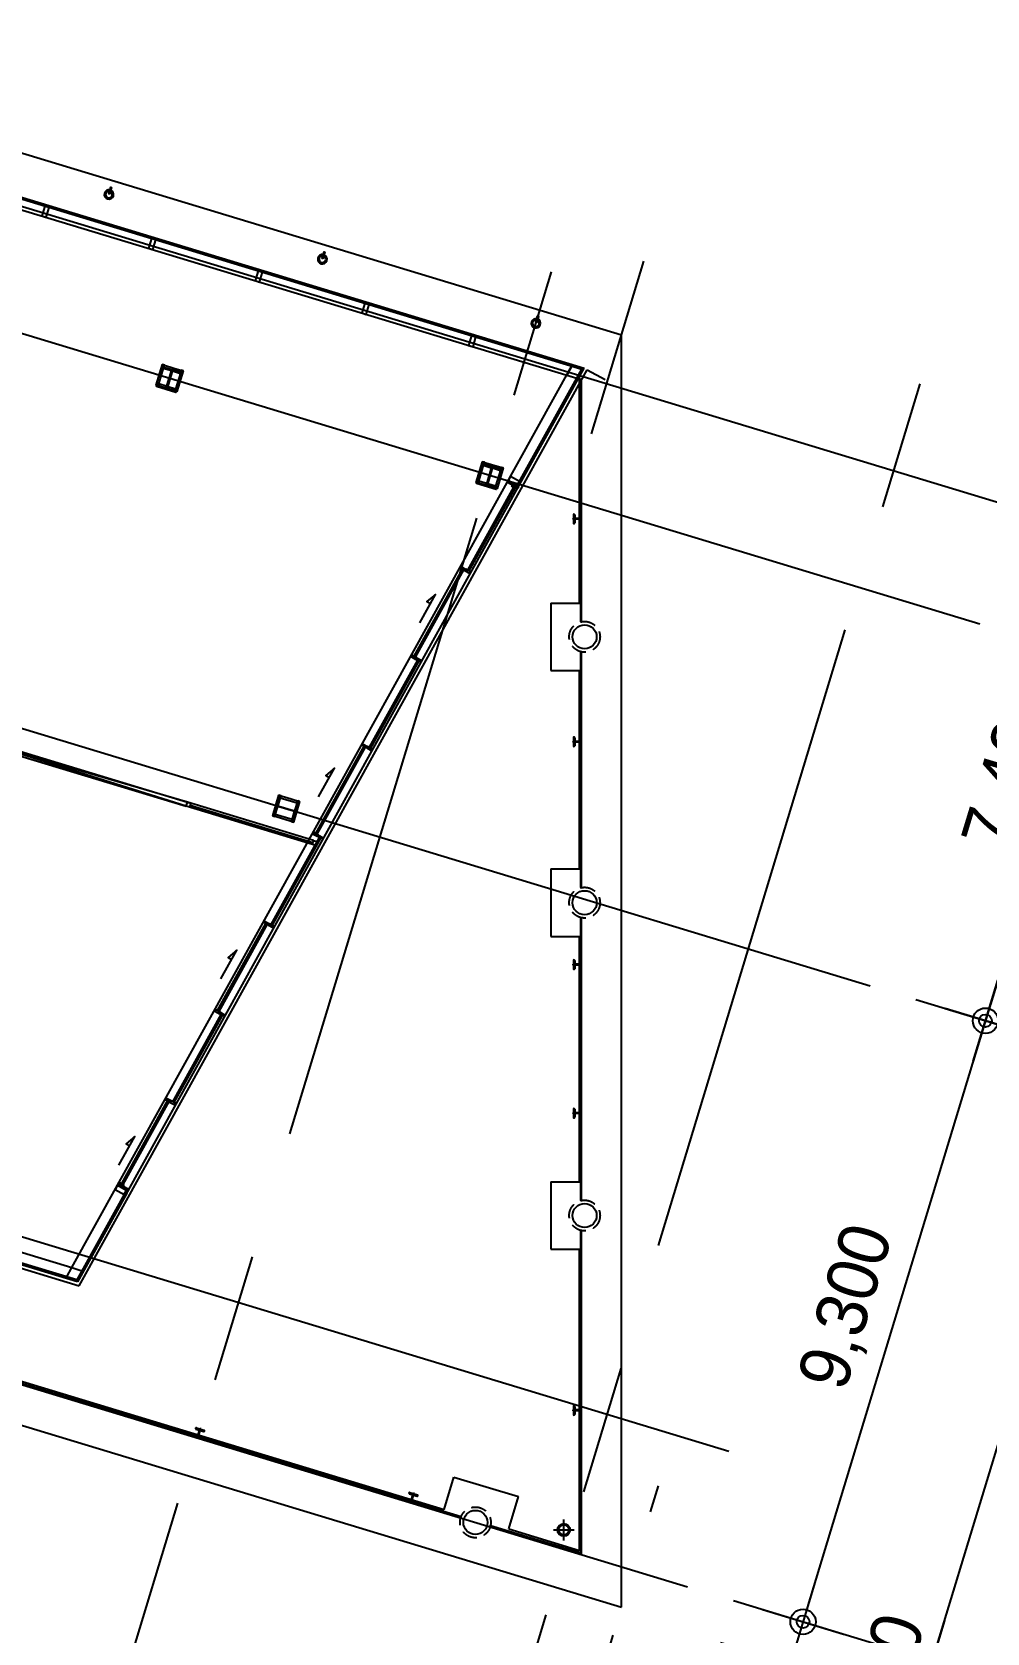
# Model space of a CAD drawing. Header units: metres. Extents: x 854089 to 1083578, y 553449 to 701949.
# Drawn here: x 950140 to 964272, y 584462 to 608167 of the extents above; entities that cross this region are included whole.
import ezdxf

# ---------------------------------------------------------------- set-up
doc = ezdxf.new("R2010")
doc.units = ezdxf.units.M
doc.header["$LTSCALE"] = 300
for name, pattern in [('CEN', [62, 60, -1, 0, -1]), ('CENTER', [50.8, 31.75, -6.35, 6.35, -6.35]), ('HID1', [0.375, 0.25, -0.125]), ('업무시설_xr-base$0$CONTINOUS', [0])]:
    doc.linetypes.add(name, pattern=pattern)
doc.layers.get('Defpoints').update_dxf_attribs({"color": 8})
for name, color, linetype in [('A-CEN', 1, 'CEN'), ('A-CEN-1', 1, 'Continuous'), ('A-CIRC', 6, 'Continuous'), ('A-DIM', 7, 'Continuous'), ('A-ELE-3', 3, 'Continuous'), ('A-ELE-9', 9, 'Continuous'), ('A-FUR-INC_3', 251, 'Continuous'), ('A-HAT-253', 253, 'Continuous'), ('A-WIN', 4, 'Continuous'), ('A-WIN-GLASS', 4, 'Continuous'), ('A-WIN-REV', 4, 'Continuous'), ('DIM', 7, 'Continuous'), ('INT', 117, 'Continuous'), ('KUK-WALL-DRYWALL', 4, 'Continuous'), ('RS', 7, 'Continuous'), ('STEL', 3, 'Continuous'), ('STL', 3, 'Continuous'), ('새 블럭$0$KUK-CEIL-OPEN', 1, 'Continuous')]:
    doc.layers.add(name, color=color, linetype=linetype)
doc.styles.add('TEXT(돋음)', font='')
doc.styles.get('TEXT(돋음)').set_extended_font_data('Dotum')
doc.dimstyles.new('DIM250', dxfattribs={"dimscale": 250, "dimtxt": 3, "dimasz": 1, "dimexe": 2, "dimexo": 3, "dimgap": 1, "dimtad": 1, "dimdec": 0, "dimzin": 0, "dimdsep": 46, "dimlunit": 6, "dimtxsty": 'TEXT(돋음)', "dimblk": 'Z_DOT', "dimcen": 2.5, "dimdle": 2, "dimclrd": 256, "dimclre": 256, "dimclrt": 3, "dimadec": 0, "dimazin": 0, "dimtfac": 1, "dimtdec": 0, "dimtix": 1, "dimtmove": 2, "dimatfit": 3, "dimldrblk": 'Z_DOT', "dimfxl": 1, "dimtolj": 1, "dimtzin": 0, "dimarcsym": 0})

# ---------------------------------------------------------------- blocks, each defined once
blk = doc.blocks.new('고리1-flat-2')
at = {"layer": 'A-ELE-9'}
blk.add_lwpolyline([(-2503233, 664904), (-2503245, 664908), (-2503216, 665003), (-2503204, 665000)], close=True, dxfattribs=at)
for radius, start, end in [(69, 78.1085, 68.1315), (50, 80.0121, 66.2279)]:
    blk.add_arc((-2503242, 664897), radius, start, end, dxfattribs=at)
blk = doc.blocks.new('고리1-flat-4')
at = {"layer": 'A-ELE-9'}
blk.add_lwpolyline([(-2503233, 664904), (-2503245, 664908), (-2503216, 665003), (-2503204, 665000)], close=True, dxfattribs=at)
for radius, start, end in [(69, 78.1085, 68.1315), (50, 80.0121, 66.2279)]:
    blk.add_arc((-2503242, 664897), radius, start, end, dxfattribs=at)
blk = doc.blocks.new('고리1-flat-3')
at = {"layer": 'A-ELE-9'}
blk.add_lwpolyline([(-2503233, 664904), (-2503245, 664908), (-2503216, 665003), (-2503204, 665000)], close=True, dxfattribs=at)
for radius, start, end in [(69, 78.1085, 68.1315), (50, 80.0121, 66.2279)]:
    blk.add_arc((-2503242, 664897), radius, start, end, dxfattribs=at)
blk = doc.blocks.new('고리-flat-1')
at = {"layer": 'A-ELE-9'}
for p, q in [((-671688, -2051232), (-671688, -2051244)), ((-671588, -2051232), (-671688, -2051232)), ((-671588, -2051244), (-671688, -2051244)), ((-671678, -2051179), (-671678, -2051232)), ((-671678, -2051244), (-671678, -2051298)), ((-671659, -2051179), (-671659, -2051232)), ((-671659, -2051244), (-671659, -2051298)), ((-671588, -2051232), (-671588, -2051244))]:
    blk.add_line(p, q, dxfattribs=at)
for centre, start, end in [((-671669, -2051179), 0, 180), ((-671669, -2051298), 180, 0)]:
    blk.add_arc(centre, 9.5, start, end, dxfattribs=at)
blk = doc.blocks.new('고리-flat-2')
at = {"layer": 'A-ELE-9'}
for p, q in [((-671688, -2051232), (-671688, -2051244)), ((-671588, -2051232), (-671688, -2051232)), ((-671588, -2051244), (-671688, -2051244)), ((-671678, -2051179), (-671678, -2051232)), ((-671678, -2051244), (-671678, -2051298)), ((-671659, -2051179), (-671659, -2051232)), ((-671659, -2051244), (-671659, -2051298)), ((-671588, -2051232), (-671588, -2051244))]:
    blk.add_line(p, q, dxfattribs=at)
for centre, start, end in [((-671669, -2051179), 0, 180), ((-671669, -2051298), 180, 0)]:
    blk.add_arc(centre, 9.5, start, end, dxfattribs=at)
blk = doc.blocks.new('고리-flat-3')
at = {"layer": 'A-ELE-9'}
for p, q in [((-671688, -2051232), (-671688, -2051244)), ((-671588, -2051232), (-671688, -2051232)), ((-671588, -2051244), (-671688, -2051244)), ((-671678, -2051179), (-671678, -2051232)), ((-671678, -2051244), (-671678, -2051298)), ((-671659, -2051179), (-671659, -2051232)), ((-671659, -2051244), (-671659, -2051298)), ((-671588, -2051232), (-671588, -2051244))]:
    blk.add_line(p, q, dxfattribs=at)
for centre, start, end in [((-671669, -2051179), 0, 180), ((-671669, -2051298), 180, 0)]:
    blk.add_arc(centre, 9.5, start, end, dxfattribs=at)
blk = doc.blocks.new('고리-flat-4')
at = {"layer": 'A-ELE-9'}
for p, q in [((-671688, -2051232), (-671688, -2051244)), ((-671588, -2051232), (-671688, -2051232)), ((-671588, -2051244), (-671688, -2051244)), ((-671678, -2051179), (-671678, -2051232)), ((-671678, -2051244), (-671678, -2051298)), ((-671659, -2051179), (-671659, -2051232)), ((-671659, -2051244), (-671659, -2051298)), ((-671588, -2051232), (-671588, -2051244))]:
    blk.add_line(p, q, dxfattribs=at)
for centre, start, end in [((-671669, -2051179), 0, 180), ((-671669, -2051298), 180, 0)]:
    blk.add_arc(centre, 9.5, start, end, dxfattribs=at)
blk = doc.blocks.new('고리-flat-5')
at = {"layer": 'A-ELE-9'}
for p, q in [((-671688, -2051232), (-671688, -2051244)), ((-671588, -2051232), (-671688, -2051232)), ((-671588, -2051244), (-671688, -2051244)), ((-671678, -2051179), (-671678, -2051232)), ((-671678, -2051244), (-671678, -2051298)), ((-671659, -2051179), (-671659, -2051232)), ((-671659, -2051244), (-671659, -2051298)), ((-671588, -2051232), (-671588, -2051244))]:
    blk.add_line(p, q, dxfattribs=at)
for centre, start, end in [((-671669, -2051179), 0, 180), ((-671669, -2051298), 180, 0)]:
    blk.add_arc(centre, 9.5, start, end, dxfattribs=at)
blk = doc.blocks.new('고리-flat-17')
at = {"layer": 'A-ELE-9'}
for p, q in [((2157832, 47124), (2157884, 47108)), ((2157838, 47142), (2157889, 47127)), ((2157863, 47040), (2157892, 47136)), ((2157863, 47040), (2157874, 47037)), ((2157874, 47037), (2157903, 47132)), ((2157892, 47136), (2157903, 47132)), ((2157895, 47105), (2157946, 47089)), ((2157901, 47123), (2157952, 47108))]:
    blk.add_line(p, q, dxfattribs=at)
for centre, start, end in [((2157835, 47133), 73.12, 253.12), ((2157949, 47098), 253.12, 73.12)]:
    blk.add_arc(centre, 9.5, start, end, dxfattribs=at)
blk = doc.blocks.new('고리-flat-18')
at = {"layer": 'A-ELE-9'}
for p, q in [((2157832, 47124), (2157884, 47108)), ((2157838, 47142), (2157889, 47127)), ((2157863, 47040), (2157892, 47136)), ((2157863, 47040), (2157874, 47037)), ((2157874, 47037), (2157903, 47132)), ((2157892, 47136), (2157903, 47132)), ((2157895, 47105), (2157946, 47089)), ((2157901, 47123), (2157952, 47108))]:
    blk.add_line(p, q, dxfattribs=at)
for centre, start, end in [((2157835, 47133), 73.12, 253.12), ((2157949, 47098), 253.12, 73.12)]:
    blk.add_arc(centre, 9.5, start, end, dxfattribs=at)
blk = doc.blocks.new('Z_DOT')
at = {"layer": 'DIM', "color": 7}
for p, q in [((0, -2.5), (0, 2.5)), ((-2.5, 0), (2.5, 0))]:
    blk.add_line(p, q, dxfattribs=at)
for radius in [0.75, 0.375]:
    blk.add_circle((0, 0), radius, dxfattribs=at)
blk = doc.blocks.new('*D109')
at = {"layer": 'A-DIM', "lineweight": -2, "transparency": 16777216}
for p, q in [((899568, 591648), (898399, 587795)), ((898783, 588201), (953504, 571596)), ((954767, 574898), (953598, 571045))]:
    blk.add_line(p, q, dxfattribs=at)
at = {"layer": 'Defpoints', "color": 0, "transparency": 16777216}
for p in [(899786, 592366), (954985, 575616), (953743, 571523)]:
    blk.add_point(p, dxfattribs=at)
at = {"layer": 'A-DIM', "lineweight": -2, "transparency": 16777216, "xscale": 250, "yscale": 250, "zscale": 250}
for p, rotation in [((898544, 588273), 163.120000014096), ((953743, 571523), 343.120000014096)]:
    blk.add_blockref('Z_DOT', p, dxfattribs=dict(at, rotation=rotation))
at = {"layer": 'A-DIM', "color": 3, "transparency": 16777216, "insert": (926346, 580566), "char_height": 750, "attachment_point": 5, "rotation": 343.12, "style": 'TEXT(돋음)'}
blk.add_mtext('\\A1;57,684', dxfattribs=at)
blk = doc.blocks.new('고리1')
at = {"layer": 'A-ELE-9'}
blk.add_lwpolyline([(2588448, 90602), (2588460, 90602), (2588460, 90502), (2588448, 90502)], close=True, dxfattribs=at)
for radius, start, end in [(69, 274.9885, 265.0115), (50, 276.8921, 263.1079)]:
    blk.add_arc((2588454, 90612), radius, start, end, dxfattribs=at)
blk = doc.blocks.new('*U41')
at = {"layer": 'STEL'}
blk.add_lwpolyline([(-20.5, -14, -0.4142136), (-4.5, -30), (-4.5, -220, -0.4142136), (-20.5, -236), (-125, -236), (-125, -250), (125, -250), (125, -236), (20.5, -236, -0.4142136), (4.5, -220), (4.5, -30, -0.4142136), (20.5, -14), (125, -14), (125, 0), (-125, 0), (-125, -14)], format="xyb", close=True, dxfattribs=at)
blk = doc.blocks.new('*D129')
at = {"layer": 'A-DIM', "lineweight": -2, "transparency": 16777216}
for p, q in [((965369, 600921), (966877, 600464)), ((966326, 600370), (964323, 593767)), ((963220, 593840), (964728, 593382))]:
    blk.add_line(p, q, dxfattribs=at)
at = {"layer": 'Defpoints', "color": 0, "transparency": 16777216}
for p in [(964651, 601139), (962503, 594058), (964250, 593528)]:
    blk.add_point(p, dxfattribs=at)
at = {"layer": 'A-DIM', "lineweight": -2, "transparency": 16777216, "xscale": 250, "yscale": 250, "zscale": 250}
for p, rotation in [((966399, 600609), 73.1200000005122), ((964250, 593528), 253.1200000005122)]:
    blk.add_blockref('Z_DOT', p, dxfattribs=dict(at, rotation=rotation))
at = {"layer": 'A-DIM', "color": 3, "transparency": 16777216, "insert": (964657, 597271), "char_height": 750, "attachment_point": 5, "rotation": 73.12, "style": 'TEXT(돋음)'}
blk.add_mtext('\\A1;7,400', dxfattribs=at)
blk = doc.blocks.new('*D130')
at = {"layer": 'A-DIM', "lineweight": -2, "transparency": 16777216}
for p, q in [((963220, 593840), (964728, 593382)), ((964177, 593288), (961622, 584867)), ((960520, 584941), (962028, 584483))]:
    blk.add_line(p, q, dxfattribs=at)
at = {"layer": 'Defpoints', "color": 0, "transparency": 16777216}
for p in [(962503, 594058), (959802, 585158), (961550, 584628)]:
    blk.add_point(p, dxfattribs=at)
at = {"layer": 'A-DIM', "lineweight": -2, "transparency": 16777216, "xscale": 250, "yscale": 250, "zscale": 250}
for p, rotation in [((964250, 593528), 73.1200000005114), ((961550, 584628), 253.1200000005114)]:
    blk.add_blockref('Z_DOT', p, dxfattribs=dict(at, rotation=rotation))
at = {"layer": 'A-DIM', "color": 3, "transparency": 16777216, "insert": (962232, 589281), "char_height": 750, "attachment_point": 5, "rotation": 73.12, "style": 'TEXT(돋음)'}
blk.add_mtext('\\A1;9,300', dxfattribs=at)
blk = doc.blocks.new('*D131')
at = {"layer": 'A-DIM', "lineweight": -2, "transparency": 16777216}
for p, q in [((965369, 600921), (968791, 599883)), ((963536, 584287), (968240, 599789)), ((960520, 584941), (963942, 583902))]:
    blk.add_line(p, q, dxfattribs=at)
at = {"layer": 'Defpoints', "color": 0, "transparency": 16777216}
for p in [(964651, 601139), (968313, 600028), (959802, 585158)]:
    blk.add_point(p, dxfattribs=at)
at = {"layer": 'A-DIM', "lineweight": -2, "transparency": 16777216, "xscale": 250, "yscale": 250, "zscale": 250}
for p, rotation in [((968313, 600028), 73.12000000050872), ((963463, 584048), 253.1200000005087)]:
    blk.add_blockref('Z_DOT', p, dxfattribs=dict(at, rotation=rotation))
at = {"layer": 'A-DIM', "color": 3, "transparency": 16777216, "insert": (965220, 592240), "char_height": 750, "attachment_point": 5, "rotation": 73.12, "style": 'TEXT(돋음)'}
blk.add_mtext('\\A1;16,700', dxfattribs=at)
blk = doc.blocks.new('*D133')
at = {"layer": 'A-DIM', "lineweight": -2, "transparency": 16777216}
for p, q in [((960520, 584941), (963942, 583902)), ((963536, 584287), (963609, 584526)), ((960331, 584319), (963753, 583280)), ((963463, 584048), (963275, 583426)), ((963202, 583186), (963130, 582947))]:
    blk.add_line(p, q, dxfattribs=at)
at = {"layer": 'Defpoints', "color": 0, "transparency": 16777216}
for p in [(959802, 585158), (959614, 584536), (963275, 583426)]:
    blk.add_point(p, dxfattribs=at)
at = {"layer": 'A-DIM', "lineweight": -2, "transparency": 16777216, "xscale": 250, "yscale": 250, "zscale": 250}
for p, rotation in [((963463, 584048), 253.1200000005923), ((963275, 583426), 73.12000000059227)]:
    blk.add_blockref('Z_DOT', p, dxfattribs=dict(at, rotation=rotation))
at = {"layer": 'A-DIM', "color": 3, "transparency": 16777216, "insert": (962771, 583918), "char_height": 750, "attachment_point": 5, "rotation": 73.12, "style": 'TEXT(돋음)'}
blk.add_mtext('\\A1;650', dxfattribs=at)

msp = doc.modelspace()

# ---------------------------------------------------------------- linework, layer by layer
at = {"layer": 'A-CEN'}
for p, q in [((958009.9, 585833.6, 0), (958009.9, 586142.6, 0)), ((957855.4, 585988.1, 0), (958164.4, 585988.1, 0))]:
    msp.add_line(p, q, dxfattribs=at)
at = {"layer": 'A-CEN-1', "linetype": 'Continuous'}
for p, q in [((917731.6, 615376.4), (964690.2, 601127.2)), ((917209, 613653.9), (964167.6, 599404.7)), ((912143.4, 609338.9), (962541.5, 594046)), ((958419.1, 602218.6), (959194.2, 604772.8)), ((958419.1, 602218.6), (959194.2, 604772.8)), ((902624.3, 604703.2), (960450.8, 587156.2)), ((902014.5, 602693.7), (959841.1, 585146.7))]:
    msp.add_line(p, q, dxfattribs=at)
at = {"layer": 'A-CEN-1', "linetype": 'CENTER'}
for p, q in [((949530.5, 577271.2), (957987, 605139.8)), ((954984.9, 575616.1), (963441.4, 603484.7)), ((955974.8, 575315.8), (959411.7, 586642.1))]:
    msp.add_line(p, q, dxfattribs=at)
at = {"layer": 'A-CIRC'}
for radius in [93.8, 75]:
    msp.add_circle((958009.9, 585988.1, 0), radius, dxfattribs=at)
at = {"layer": 'A-ELE-3', "color": 3}
for p, q in [((958865.7, 603678.3, 0), (937329, 610213.5, 0)), ((958865.7, 584842.8, 0), (958865.7, 603678.3, 0)), ((958241.7, 599711.9, 0), (958241.7, 603060.9, 0)), ((902893.4, 602479.3, 0), (956237.8, 586292.3, 0)), ((902269.4, 602016.5, 0), (958865.7, 584842.8, 0)), ((902269.4, 602016.5, 0), (958865.7, 584842.8, 0)), ((957817.7, 599711.9, 0), (957817.7, 598711.9, 0)), ((957817.7, 599711.9, 0), (958241.7, 599711.9, 0)), ((957817.7, 598711.9, 0), (958241.7, 598711.9, 0)), ((958241.7, 595775.4, 0), (958241.7, 598711.9, 0)), ((957817.7, 595775.4, 0), (957817.7, 594775.4, 0)), ((957817.7, 595775.4, 0), (958241.7, 595775.4, 0)), ((957817.7, 594775.4, 0), (958241.7, 594775.4, 0)), ((958241.7, 591142.7, 0), (958241.7, 594775.4, 0)), ((957817.7, 591142.7, 0), (957817.7, 590142.7, 0)), ((957817.7, 591142.7, 0), (958241.7, 591142.7, 0)), ((957817.7, 590142.7, 0), (958241.7, 590142.7, 0)), ((958241.7, 585684.2, 0), (958241.7, 590142.7, 0)), ((956237.8, 586292.3, 0), (956382.9, 586770.8, 0)), ((956382.9, 586770.8, 0), (957339.9, 586480.4, 0)), ((957194.7, 586002, 0), (957339.9, 586480.4, 0)), ((957194.7, 586002, 0), (958241.7, 585684.2, 0))]:
    msp.add_line(p, q, dxfattribs=at)
at = {"layer": 'A-FUR-INC_3', "ltscale": 3}
msp.add_line((952188.9, 603079.7, 0), (952186, 603070.2, 0), dxfattribs=at)
msp.add_line((952188.9, 603079.7, 0), (952186, 603070.2, 0), dxfattribs=at)
at = {"layer": 'A-HAT-253'}
for p, q in [((904493.4, 603665.8, 0), (950837.6, 589603, 0)), ((950837.6, 589603, 0), (958357.2, 603167.5, 0)), ((958357.2, 603167.5, 0), (958619.6, 603022, 0))]:
    msp.add_line(p, q, dxfattribs=at)
at = {"layer": 'A-WIN', "color": 9}
for p, q in [((947662.5, 606239.7, 0), (958202.7, 603041.4, 0)), ((954410.1, 596513.4, 0), (958129.3, 603222.5, 0)), ((951541.2, 590975.4, 0), (957359.4, 601470.6, 0)), ((950728, 589871.4, 0), (954410.1, 596513.4, 0)), ((949424.9, 590266.8, 0), (950728, 589871.4, 0))]:
    msp.add_line(p, q, dxfattribs=at)
at = {"layer": 'A-WIN', "color": 7, "elevation": 0}
for points in [[(950368.1, 605602.7), (950361.2, 605579.7), (950327.7, 605589.9), (950283.5, 605444.4), (950350.5, 605424.1), (950394.7, 605569.5), (950361.2, 605579.7)], [(951947, 605123.6), (951940.1, 605100.6), (951906.6, 605110.8), (951862.4, 604965.3), (951929.4, 604945), (951973.6, 605090.4), (951940.1, 605100.6)], [(953526, 604644.5), (953519, 604621.5), (953485.5, 604631.7), (953441.4, 604486.2), (953508.3, 604465.9), (953552.5, 604611.3), (953519, 604621.5)], [(955104.9, 604165.3), (955097.9, 604142.4), (955064.4, 604152.5), (955020.3, 604007.1), (955087.3, 603986.8), (955131.4, 604132.2), (955097.9, 604142.4)], [(956683.8, 603686.2), (956676.8, 603663.3), (956643.3, 603673.4), (956599.2, 603528), (956666.2, 603507.7), (956710.3, 603653.1), (956676.8, 603663.3)], [(958129.3, 603222.5), (958053.9, 603086.6), (958202.7, 603041.4), (958278.1, 603177.4), (958129.3, 603222.5)], [(958278.1, 603177.4), (958313.5, 603191.7)], [(957359.4, 601470.6), (957338.4, 601482.2), (957355.3, 601512.9), (957222.4, 601586.6), (957188.5, 601525.3), (957321.4, 601451.6), (957338.4, 601482.2)], [(951541.2, 590975.4), (951520.3, 590987), (951537.2, 591017.6), (951404.3, 591091.3), (951370.3, 591030.1), (951503.3, 590956.4), (951520.3, 590987)], [(950813, 589661.7), (950801.4, 589690.3), (950652.6, 589735.4), (950728, 589871.4), (950876.8, 589826.3), (950801.4, 589690.3)]]:
    msp.add_lwpolyline(points, dxfattribs=at)
at = {"layer": 'A-WIN-GLASS'}
for p, q in [((947545.2, 606459.3, 0), (958313.5, 603191.7, 0)), ((947561.2, 606429.3, 0), (958278.1, 603177.4, 0)), ((957321.4, 601451.6, 0), (958278.1, 603177.4, 0)), ((957359.4, 601470.6, 0), (958313.5, 603191.7, 0)), ((957263.4, 601426.6, 0), (956583.4, 600200, 0)), ((957284.4, 601415, 0), (956604.4, 600188.3, 0)), ((956505.7, 600214.5, 0), (955790.6, 598924.4, 0)), ((956526.7, 600202.8, 0), (955811.6, 598912.8, 0)), ((950801.4, 589690.3, 0), (919907.4, 599064.8, 0)), ((950813, 589661.7, 0), (919924.3, 599034.6, 0)), ((955844.1, 598866.2, 0), (955128.9, 597576.2, 0)), ((955865, 598854.6, 0), (955149.9, 597564.5, 0)), ((955051.2, 597590.7, 0), (954336.1, 596300.6, 0)), ((955072.2, 597579, 0), (954357.1, 596289, 0)), ((954389.5, 596242.4, 0), (953674.4, 594952.3, 0)), ((954410.5, 596230.8, 0), (953695.4, 594940.7, 0)), ((953596.7, 594966.8, 0), (952881.6, 593676.8, 0)), ((953617.7, 594955.2, 0), (952902.6, 593665.2, 0)), ((952935, 593618.6, 0), (952219.9, 592328.5, 0)), ((952956, 593606.9, 0), (952240.9, 592316.9, 0)), ((952142.2, 592343, 0), (951462.2, 591116.4, 0)), ((952163.2, 592331.4, 0), (951483.2, 591104.8, 0)), ((951508.1, 590965.1, 0), (950792, 589673.3, 0)), ((951541.2, 590975.4, 0), (950813, 589661.7, 0))]:
    msp.add_line(p, q, dxfattribs=at)
at = {"layer": 'A-WIN-GLASS', "color": 5}
for p, q in [((958261.7, 603031.7, 0), (958273.7, 603031.7, 0)), ((958261.7, 599435.4, 0), (958261.7, 603031.7, 0)), ((958273.7, 599435.4, 0), (958273.7, 603031.7, 0)), ((902851.4, 602448.1, 0), (956486.2, 586173.1, 0)), ((902863.4, 602457, 0), (956489.7, 586184.5, 0)), ((958273.7, 599435.4, 0), (958261.7, 599435.4, 0)), ((958261.7, 595498.9, 0), (958261.7, 598988.4, 0)), ((958273.7, 598988.4, 0), (958261.7, 598988.4, 0)), ((958273.7, 595498.9, 0), (958273.7, 598988.4, 0)), ((958273.7, 595498.9, 0), (958261.7, 595498.9, 0)), ((958261.7, 590866.2, 0), (958261.7, 595051.9, 0)), ((958273.7, 595051.9, 0), (958261.7, 595051.9, 0)), ((958273.7, 590866.2, 0), (958273.7, 595051.9, 0)), ((958273.7, 590866.2, 0), (958261.7, 590866.2, 0)), ((958261.7, 585646.8, 0), (958261.7, 590419.2, 0)), ((958273.7, 590419.2, 0), (958261.7, 590419.2, 0)), ((958273.7, 585630.6, 0), (958273.7, 590419.2, 0)), ((956486.2, 586173.1, 0), (956489.7, 586184.5, 0)), ((956921.9, 586040.8, 0), (956925.4, 586052.3, 0)), ((956921.9, 586040.8, 0), (958273.7, 585630.6, 0)), ((956925.4, 586052.3, 0), (958261.7, 585646.8, 0))]:
    msp.add_line(p, q, dxfattribs=at)
at = {"layer": 'A-WIN-GLASS', "elevation": 0}
for points in [[(957342.4, 601440), (957188.5, 601525.3), (957176.3, 601503.5), (957330.3, 601418.1)], [(957306.7, 601402.6), (957241.1, 601439), (957253.2, 601460.9), (957318.8, 601424.5)], [(956549, 600190.5), (956483.4, 600226.8), (956495.5, 600248.7), (956561.1, 600212.4)], [(956626.7, 600176), (956561.1, 600212.3), (956549, 600190.5), (956614.6, 600154.1)], [(955833.9, 598900.4), (955768.3, 598936.8), (955756.2, 598914.9), (955821.7, 598878.6)], [(955887.3, 598842.2), (955821.7, 598878.6), (955833.9, 598900.4), (955899.5, 598864.1)], [(955094.5, 597566.7), (955028.9, 597603), (955041, 597624.9), (955106.6, 597588.5)], [(955172.2, 597552.2), (955106.6, 597588.5), (955094.5, 597566.7), (955160.1, 597530.3)], [(954379.4, 596276.6), (954313.8, 596313), (954301.7, 596291.1), (954367.2, 596254.8)], [(954432.8, 596218.4), (954367.2, 596254.8), (954379.4, 596276.6), (954444.9, 596240.3)], [(953640, 594942.8), (953574.4, 594979.2), (953586.5, 595001.1), (953652.1, 594964.7)], [(953717.7, 594928.3), (953652.1, 594964.7), (953640, 594942.8), (953705.6, 594906.5)], [(952924.9, 593652.8), (952859.3, 593689.2), (952847.2, 593667.3), (952912.7, 593630.9)], [(952978.3, 593594.6), (952912.7, 593630.9), (952924.9, 593652.8), (952990.4, 593616.5)], [(952197.6, 592340.9), (952132, 592377.3), (952119.9, 592355.4), (952185.5, 592319)], [(952263.2, 592304.5), (952197.6, 592340.9), (952185.5, 592319), (952251.1, 592282.7)], [(951570.3, 591027.9), (951416.4, 591113.2), (951404.3, 591091.3), (951558.2, 591006)], [(951505.5, 591092.4), (951439.9, 591128.8), (951427.8, 591106.9), (951493.4, 591070.5)]]:
    msp.add_lwpolyline(points, close=True, dxfattribs=at)
at = {"layer": 'A-WIN-REV', "color": 5}
for p, q in [((954288.3, 596134.7, 0), (952423.1, 596703.5, 0)), ((954306.5, 596194.5, 0), (952441.3, 596763.3, 0))]:
    msp.add_line(p, q, dxfattribs=at)
at = {"layer": 'A-WIN-REV'}
msp.add_line((952480, 596718.8, 0), (954297.4, 596164.6, 0), dxfattribs=at)
at = {"layer": 'A-WIN-REV', "elevation": 0}
for points in [[(955878.4, 599417), (956113.4, 599840.8), (955983.9, 599733.1), (956037.2, 599703.5)], [(954380.4, 596844.5), (954615.4, 597268.4), (954485.9, 597160.6), (954539.2, 597131.1)], [(952935.4, 594146.1), (953170.4, 594569.9), (953040.9, 594462.2), (953094.2, 594432.6)], [(951426.2, 591390.7), (951661.1, 591814.6), (951531.6, 591706.8), (951585, 591677.3)]]:
    msp.add_lwpolyline(points, dxfattribs=at)
for points in [[(952441.3, 596763.3), (952489.1, 596748.7), (952470.9, 596688.9), (952423.1, 596703.5)], [(954306.5, 596194.5), (954354.3, 596179.9), (954336.1, 596120.1), (954288.3, 596134.7)]]:
    msp.add_lwpolyline(points, close=True, dxfattribs=at)
at = {"layer": 'INT', "linetype": 'HID1', "ltscale": 3}
for centre in [(958317.7, 599211.9, 0), (958317.7, 595275.4, 0), (958317.7, 590642.7, 0), (956701.7, 586099.3, 0)]:
    msp.add_circle(centre, 227.8, dxfattribs=at)
at = {"layer": 'KUK-WALL-DRYWALL', "linetype": '업무시설_xr-base$0$CONTINOUS', "elevation": 0}
for points in [[(952253, 603187.4), (952377.4, 603149.6), (952284.4, 602843.4), (951978.1, 602936.4), (952071.1, 603242.6), (952253, 603187.4)], [(956989.7, 601750), (957114.2, 601712.2), (957021.2, 601406), (956714.9, 601499), (956807.9, 601805.2), (956989.7, 601750)], [(953976.2, 596812.4), (954100.7, 596774.6), (954007.7, 596468.4), (953701.4, 596561.4), (953794.4, 596867.6), (953976.2, 596812.4)]]:
    msp.add_lwpolyline(points, dxfattribs=at)
for points in [[(952015.6, 602956.4), (952091.1, 603205.2), (952340, 603129.6), (952264.4, 602880.8)], [(956752.3, 601519), (956827.9, 601767.8), (957076.7, 601692.2), (957001.2, 601443.4)], [(953738.8, 596581.4), (953814.4, 596830.2), (954063.2, 596754.6), (953987.7, 596505.8)]]:
    msp.add_lwpolyline(points, close=True, dxfattribs=at)
at = {"layer": 'KUK-WALL-DRYWALL', "color": 1, "linetype": '업무시설_xr-base$0$CONTINOUS', "elevation": 0}
for points in [[(952071.1, 603242.6), (952062.4, 603213.9), (952091.1, 603205.2), (952099.8, 603233.9), (952071.1, 603242.6), (952091.1, 603205.2), (952099.8, 603233.9), (952062.4, 603213.9)], [(952348.7, 603158.4), (952340, 603129.6), (952368.7, 603120.9), (952377.4, 603149.6), (952348.7, 603158.4), (952368.7, 603120.9), (952377.4, 603149.6), (952340, 603129.6)], [(951986.9, 602965.1), (951978.2, 602936.4), (952006.9, 602927.6), (952015.7, 602956.4), (951986.9, 602965.1), (952006.9, 602927.6), (952015.7, 602956.4), (951978.2, 602936.4)], [(952264.5, 602880.8), (952255.8, 602852.1), (952284.5, 602843.4), (952293.2, 602872.1), (952264.5, 602880.8), (952284.5, 602843.4), (952293.2, 602872.1), (952255.8, 602852.1)], [(956807.9, 601805.2), (956799.2, 601776.5), (956827.9, 601767.8), (956836.6, 601796.5), (956807.9, 601805.2), (956827.9, 601767.8), (956836.6, 601796.5), (956799.2, 601776.5)], [(957085.5, 601721), (957076.7, 601692.3), (957105.4, 601683.5), (957114.2, 601712.3), (957085.5, 601721), (957105.4, 601683.5), (957114.2, 601712.3), (957076.7, 601692.3)], [(956723.7, 601527.7), (956715, 601499), (956743.7, 601490.3), (956752.4, 601519), (956723.7, 601527.7), (956743.7, 601490.3), (956752.4, 601519), (956715, 601499)], [(957001.2, 601443.5), (956992.5, 601414.8), (957021.2, 601406), (957030, 601434.7), (957001.2, 601443.5), (957021.2, 601406), (957030, 601434.7), (956992.5, 601414.8)], [(953794.4, 596867.6), (953785.7, 596838.9), (953814.4, 596830.2), (953823.1, 596858.9), (953794.4, 596867.6), (953814.4, 596830.2), (953823.1, 596858.9), (953785.7, 596838.9)], [(954072, 596783.4), (954063.2, 596754.7), (954091.9, 596745.9), (954100.7, 596774.7), (954072, 596783.4), (954091.9, 596745.9), (954100.7, 596774.7), (954063.2, 596754.7)], [(953710.2, 596590.1), (953701.5, 596561.4), (953730.2, 596552.7), (953738.9, 596581.4), (953710.2, 596590.1), (953730.2, 596552.7), (953738.9, 596581.4), (953701.5, 596561.4)], [(953987.7, 596505.9), (953979, 596477.2), (954007.7, 596468.4), (954016.5, 596497.1), (953987.7, 596505.9), (954007.7, 596468.4), (954016.5, 596497.1), (953979, 596477.2)]]:
    msp.add_lwpolyline(points, dxfattribs=at)
at = {"layer": 'STEL', "color": 6}
for centre in [(958317.7, 599211.9, 0), (958317.7, 595275.4, 0), (958317.7, 590642.7, 0), (956701.7, 586099.3, 0)]:
    msp.add_circle(centre, 177.8, dxfattribs=at)
at = {"layer": '새 블럭$0$KUK-CEIL-OPEN', "elevation": 0}
msp.add_lwpolyline([(946043.2, 598634.3), (952423.1, 596703.5), (946064.3, 598703.6), (952441.3, 596763.3), (946043.2, 598634.3)], dxfattribs=at)

# ---------------------------------------------------------------- block references
at = {"rotation": 163.1200000864821}
for p in [(3454520.2, -59135.2, 0), (3457678, -60093.4, 0), (3460838.6, -61042.6, 0)]:
    msp.add_blockref('고리1', p, dxfattribs=at)
at = {"layer": 'RS'}
for name, p in [('고리1-flat-2', (3454520.2, -59135.2, 0)), ('고리1-flat-3', (3457678, -60093.4, 0)), ('고리1-flat-4', (3460838.6, -61042.6, 0)), ('고리-flat-1', (1629829.7, 2652196.3, 0)), ('고리-flat-2', (1629829.7, 2648896.3, 0)), ('고리-flat-5', (1629829.7, 2645596.3, 0)), ('고리-flat-4', (1629829.7, 2643396.3, 0)), ('고리-flat-3', (1629829.7, 2638996.3, 0)), ('고리-flat-18', (-1205265.9, 540357.1, 0)), ('고리-flat-17', (-1202108.1, 539398.9, 0))]:
    msp.add_blockref(name, p, dxfattribs=at)
at = {"layer": 'STL'}
for p, xscale, yscale, zscale, rotation in [((952126.8, 602875.6, 0), -1.19989991803218, 1.199899918166921, 1.199899918042884, 163.1199997254131), ((956863.6, 601438.3, 0), -1.19989991803218, 1.199899918166921, 1.199899918042884, 163.1199997254131), ((954044.4, 596624, 0), -1.200000000155196, 1.199999999953434, 1.199999999997768, 253.0787785107744)]:
    msp.add_blockref('*U41', p, dxfattribs=dict(at, xscale=xscale, yscale=yscale, zscale=zscale, rotation=rotation))

# ---------------------------------------------------------------- dimensions: what is measured, and where the dimension line sits
at = {"layer": 'A-DIM'}
for p1, p2, distance, picture, middle in [((964651.5, 601138.9, 0), (962502.7, 594057.8, 0), 1826, '*D129', (964656.7, 597270.8, 0)), ((959802.3, 585158.5, 0), (964651.5, 601138.9, 0), -3826, '*D131', (965220.3, 592240.4, 0)), ((962502.7, 594057.8, 0), (959802.3, 585158.5, 0), 1826, '*D130', (962232.1, 589280.5, 0)), ((899785.8, 592365.9, 0), (954984.9, 575616.1, 0), -4277, '*D109', (926346.1, 580566, 0)), ((959802.3, 585158.5, 0), (959613.6, 584536.5, 0), 3826, '*D133', (962770.5, 583918.2, 0))]:
    dim = msp.add_aligned_dim(p1=p1, p2=p2, distance=distance, dimstyle='DIM250', override={"dimfxl": 2}, dxfattribs=at)
    dim.commit()
    dim.dimension.update_dxf_attribs({"geometry": picture, "text_midpoint": middle})

doc.saveas('drawing.dxf')
